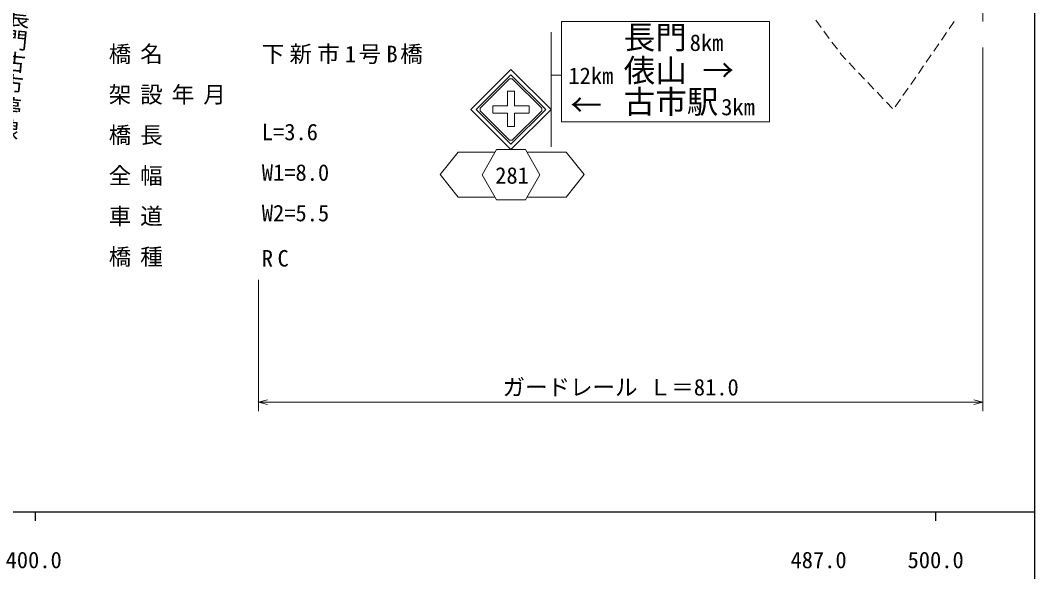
# Model space of a CAD drawing. Units: millimetres, scale not verified. Extents: x 40000 to 680000, y 20000 to 380000.
# Drawn here: x 466356 to 579000, y 198357 to 259562 of the extents above; entities that cross this region are included whole.
import ezdxf
from ezdxf.enums import TextEntityAlignment as Align

# ---------------------------------------------------------------- set-up
doc = ezdxf.new("R2010")
doc.units = ezdxf.units.MM
doc.header["$LTSCALE"] = 1000
for name, color, linetype, lineweight in [('M-BGD', 7, 'Continuous', 13), ('M-STR-HTXT', 7, 'Continuous', 13), ('M-STR-STRC', 7, 'Continuous', 13), ('M-TTL-BAND', 7, 'Continuous', 25), ('M-WORK', 1, 'Continuous', 13)]:
    doc.layers.add(name, color=color, linetype=linetype, lineweight=lineweight)
doc.layers.add('M-BMK-HTXT', color=7, linetype='Continuous')
doc.styles.add('@ＭＳ ゴシック', font='')
doc.styles.add('ＭＳ ゴシック', font='')
doc.styles.get('@ＭＳ ゴシック').set_extended_font_data('@MS Gothic')
doc.styles.get('ＭＳ ゴシック').set_extended_font_data('MS Gothic')

msp = doc.modelspace()

# ---------------------------------------------------------------- linework, layer by layer
at = {"layer": 'M-BGD'}
msp.add_line((573230, 259416), (573187, 331355), dxfattribs=at)
at = {"layer": 'M-STR-HTXT'}
for p, q in [((573230, 256530), (573230, 216170)), ((492805, 230736), (492805, 216170)), ((492805, 217170), (493805, 217420)), ((573230, 217170), (572230, 217420)), ((492805, 217170), (573230, 217170)), ((492805, 217170), (493805, 216920)), ((573230, 217170), (572230, 216920))]:
    msp.add_line(p, q, dxfattribs=at)
at = {"layer": 'M-STR-STRC'}
for p, q in [((549548, 259413), (526450, 259413)), ((526450, 259413), (526450, 248289)), ((549548, 248289), (549548, 259413)), ((525296, 258251), (525296, 245532)), ((526450, 253473), (525296, 253473)), ((520693, 253077), (517426, 249810)), ((516386, 249661), (520841, 245206)), ((516980, 249661), (520841, 245800)), ((522855, 250064), (521244, 250064)), ((526450, 248289), (549548, 248289)), ((514982, 244930), (512982, 242430)), ((514982, 244930), (519074, 244930)), ((522609, 244930), (526982, 244930)), ((528982, 242430), (526982, 244930)), ((512982, 242430), (514982, 239930)), ((526982, 239930), (528982, 242430)), ((514982, 239930), (519064, 239930)), ((522620, 239930), (526982, 239930))]:
    msp.add_line(p, q, dxfattribs=at)
for points in [[(520841, 245206), (525296, 249661), (520841, 254116), (516386, 249661)], [(520841, 245800), (524702, 249661), (520841, 253522), (516980, 249661)], [(517426, 249810), (517426, 249513), (520693, 246246), (520990, 246246), (524257, 249513), (524257, 249810), (520990, 253077), (520693, 253077)], [(521244, 250064), (521244, 251700), (520439, 251700), (520439, 250064), (518828, 250064), (518828, 249259), (520439, 249259), (520439, 247774), (521244, 247774), (521244, 249259), (522855, 249259), (522855, 250064)]]:
    msp.add_lwpolyline(points, dxfattribs=at)
msp.add_lwpolyline([(524058, 242422), (522449, 245207), (519233, 245206), (517626, 242421), (519234, 239636), (522450, 239636)], close=True, dxfattribs=at)
at = {"layer": 'M-TTL-BAND'}
for p, q in [((579000, 20000), (579000, 370000)), ((40000, 205000), (579000, 205000)), ((468000, 205000), (468000, 204000)), ((568000, 205000), (568000, 204000))]:
    msp.add_line(p, q, dxfattribs=at)
at = {"layer": 'M-WORK'}
for p, q in [((554709, 259560), (555303, 258755)), ((569494, 258606), (570063, 259428)), ((555600, 258353), (556193, 257548)), ((568640, 257372), (569209, 258195)), ((556490, 257146), (557083, 256341)), ((567787, 256139), (568356, 256961)), ((557380, 255939), (557535, 255729)), ((557535, 255729), (558045, 255194)), ((566933, 254905), (567502, 255727)), ((558390, 254832), (559080, 254108)), ((559425, 253746), (560114, 253022)), ((566080, 253672), (566649, 254494)), ((560459, 252660), (561149, 251936)), ((565226, 252438), (565795, 253260)), ((561494, 251574), (562184, 250850)), ((564373, 251205), (564942, 252027)), ((562529, 250488), (563219, 249764)), ((563519, 249971), (564088, 250793))]:
    msp.add_line(p, q, dxfattribs=at)

# ---------------------------------------------------------------- texts
at = {"layer": 'M-BMK-HTXT', "style": '@ＭＳ ゴシック'}
msp.add_text('一般県道俵山長門古市停線', height=1833, rotation=264.341, dxfattribs=at).set_placement((466280, 261148), align=Align.MIDDLE_CENTER)
at = {"layer": 'M-STR-HTXT', "style": 'ＭＳ ゴシック'}
for s, p in [('L=3.6', (493174, 245699)), ('W1=8.0', (493174, 241199)), ('W2=5.5', (493174, 236699))]:
    msp.add_text(s, height=1833, dxfattribs=at).set_placement(p, align=Align.BOTTOM_LEFT)
msp.add_text('ガードレール Ｌ＝81.0', height=1833, dxfattribs=at).set_placement((533017, 217370), align=Align.BOTTOM_CENTER)
at = {"layer": 'M-STR-HTXT', "char_height": 1833, "attachment_point": 7, "style": 'ＭＳ ゴシック'}
for s, insert in [('\\T1.4;橋名', (476174, 254699)), ('\\T1.23;下新市1号B橋', (493174, 254699)), ('\\T1.4;架設年月', (476174, 250199)), ('\\T1.4;橋長', (476174, 245699)), ('\\T1.4;全幅', (476174, 241199)), ('\\T1.4;車道', (476174, 236699)), ('\\T1.4;橋種', (476174, 232199)), ('\\T1.4;RC', (493174, 232199))]:
    msp.add_mtext(s, dxfattribs=dict(at, insert=insert))
at = {"layer": 'M-STR-STRC', "style": 'ＭＳ ゴシック'}
for s, height, p in [('長門', 2566, (533367, 255613)), ('8km', 1833, (540689, 255613)), ('俵山 →', 2566, (533367, 251940)), ('12km', 1833, (527216, 251940)), ('古市駅', 2566, (533367, 248468)), ('3km', 1833, (544186, 248468))]:
    msp.add_text(s, height=height, dxfattribs=at).set_placement(p, align=Align.BOTTOM_LEFT)
msp.add_text('←', height=2566, dxfattribs=at).set_placement((529183, 248110), align=Align.BOTTOM_CENTER)
msp.add_text('281', height=1833, dxfattribs=at).set_placement((519093, 242342), align=Align.MIDDLE_LEFT)
at = {"layer": 'M-TTL-BAND', "style": 'ＭＳ ゴシック'}
for s, p in [('400.0', (467844, 198195)), ('487.0', (555000, 198195)), ('500.0', (568000, 198195))]:
    msp.add_text(s, height=1833, dxfattribs=at).set_placement(p, align=Align.BOTTOM_CENTER)

doc.saveas('drawing.dxf')
